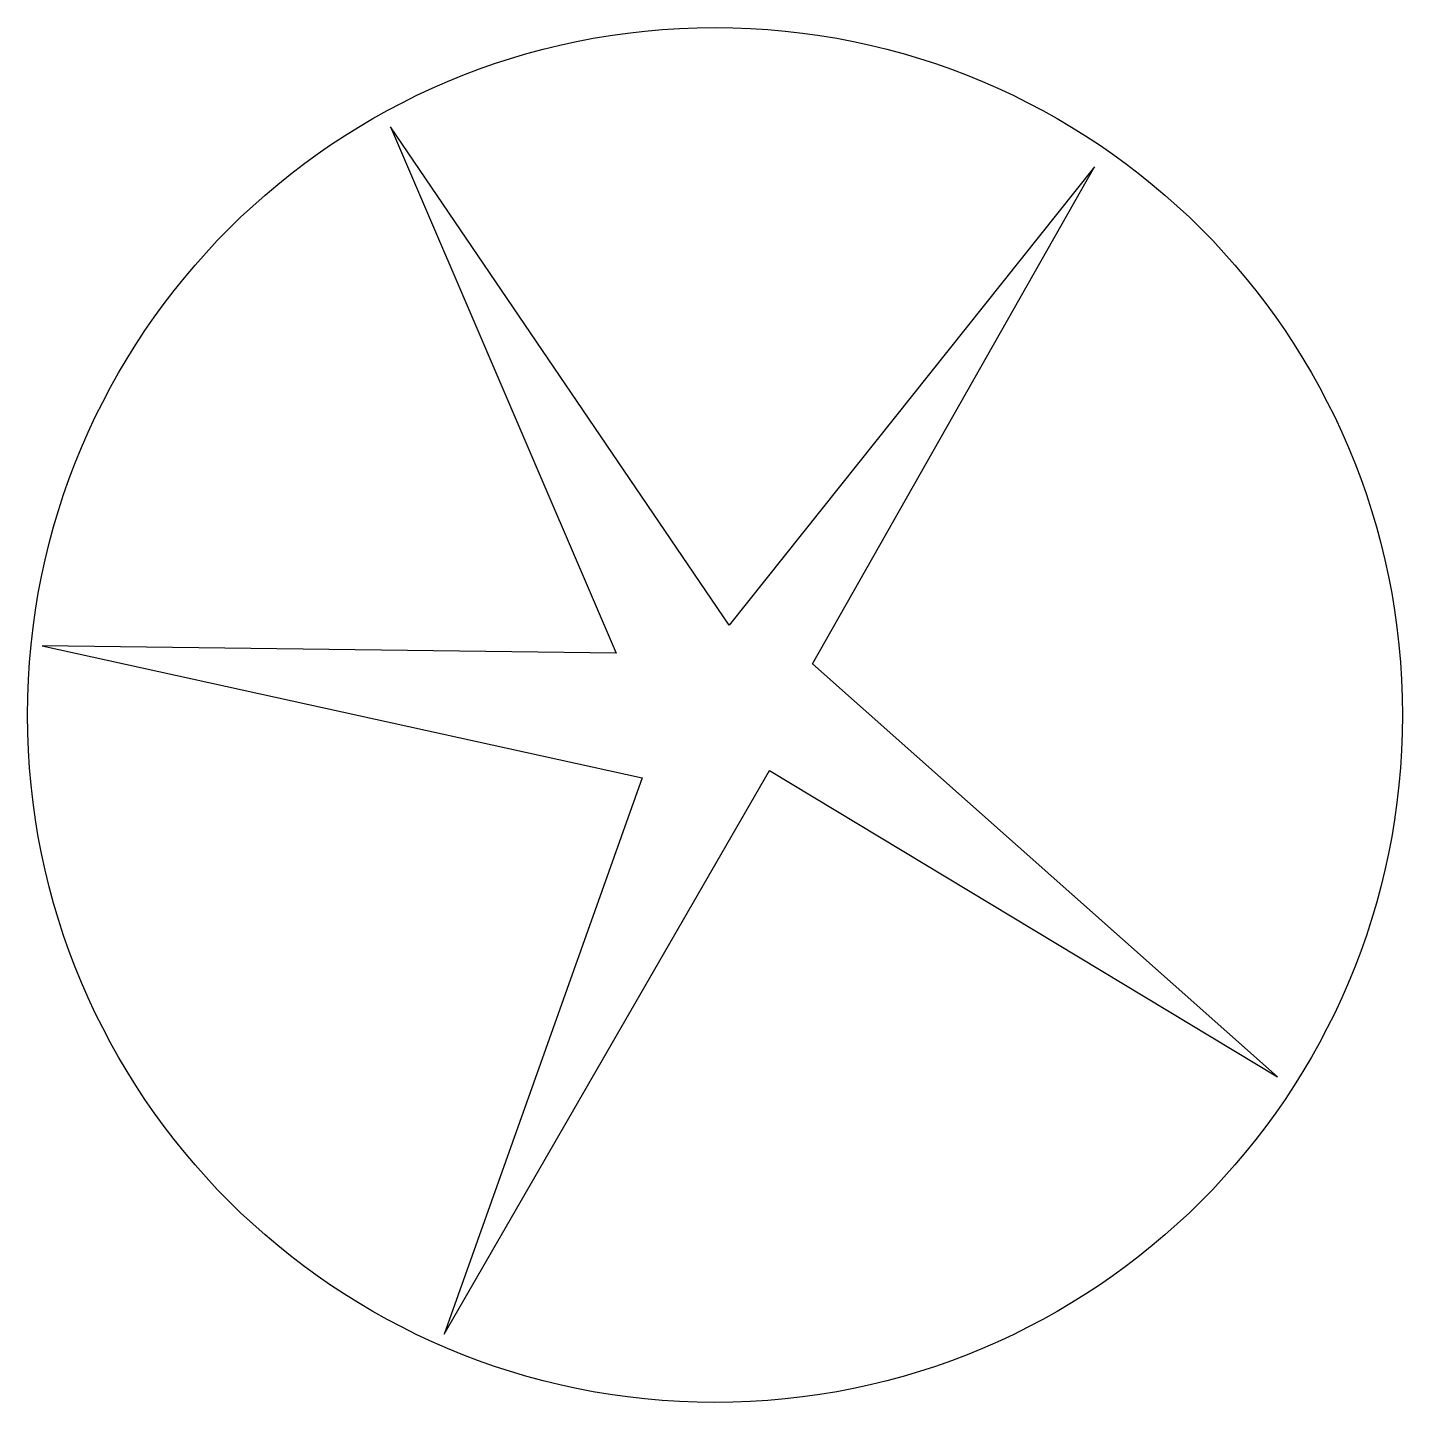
# Model space of a CAD drawing. Extents: x -0.99 to 0.99, y -0.99 to 0.99.
import ezdxf

# ---------------------------------------------------------------- set-up
doc = ezdxf.new("R2010")
doc.units = 0
doc.header["$LTSCALE"] = 0.01
doc.header["$MEASUREMENT"] = 0
doc.layers.get('0').update_dxf_attribs({"lineweight": 20})

msp = doc.modelspace()

# ---------------------------------------------------------------- linework, layer by layer
at = {"color": 0, "linetype": 'ByBlock', "lineweight": -2}
for p, q in [((0.0205, 0.1297), (-0.4689, 0.8498)), ((-0.4689, 0.8498), (-0.1429, 0.0892)), ((0.5484, 0.792), (0.0205, 0.1297)), ((0.1408, 0.0738), (0.5484, 0.792)), ((-0.1429, 0.0892), (-0.972, 0.0997)), ((-0.972, 0.0997), (-0.1053, -0.0909)), ((0.8126, -0.5228), (0.1408, 0.0738)), ((-0.3914, -0.8946), (0.0789, -0.0801)), ((-0.1053, -0.0909), (-0.3914, -0.8946)), ((0.0789, -0.0801), (0.8126, -0.5228))]:
    msp.add_line(p, q, dxfattribs=at)
msp.add_circle((0, 0), 0.9932, dxfattribs=at)

doc.saveas('drawing.dxf')
